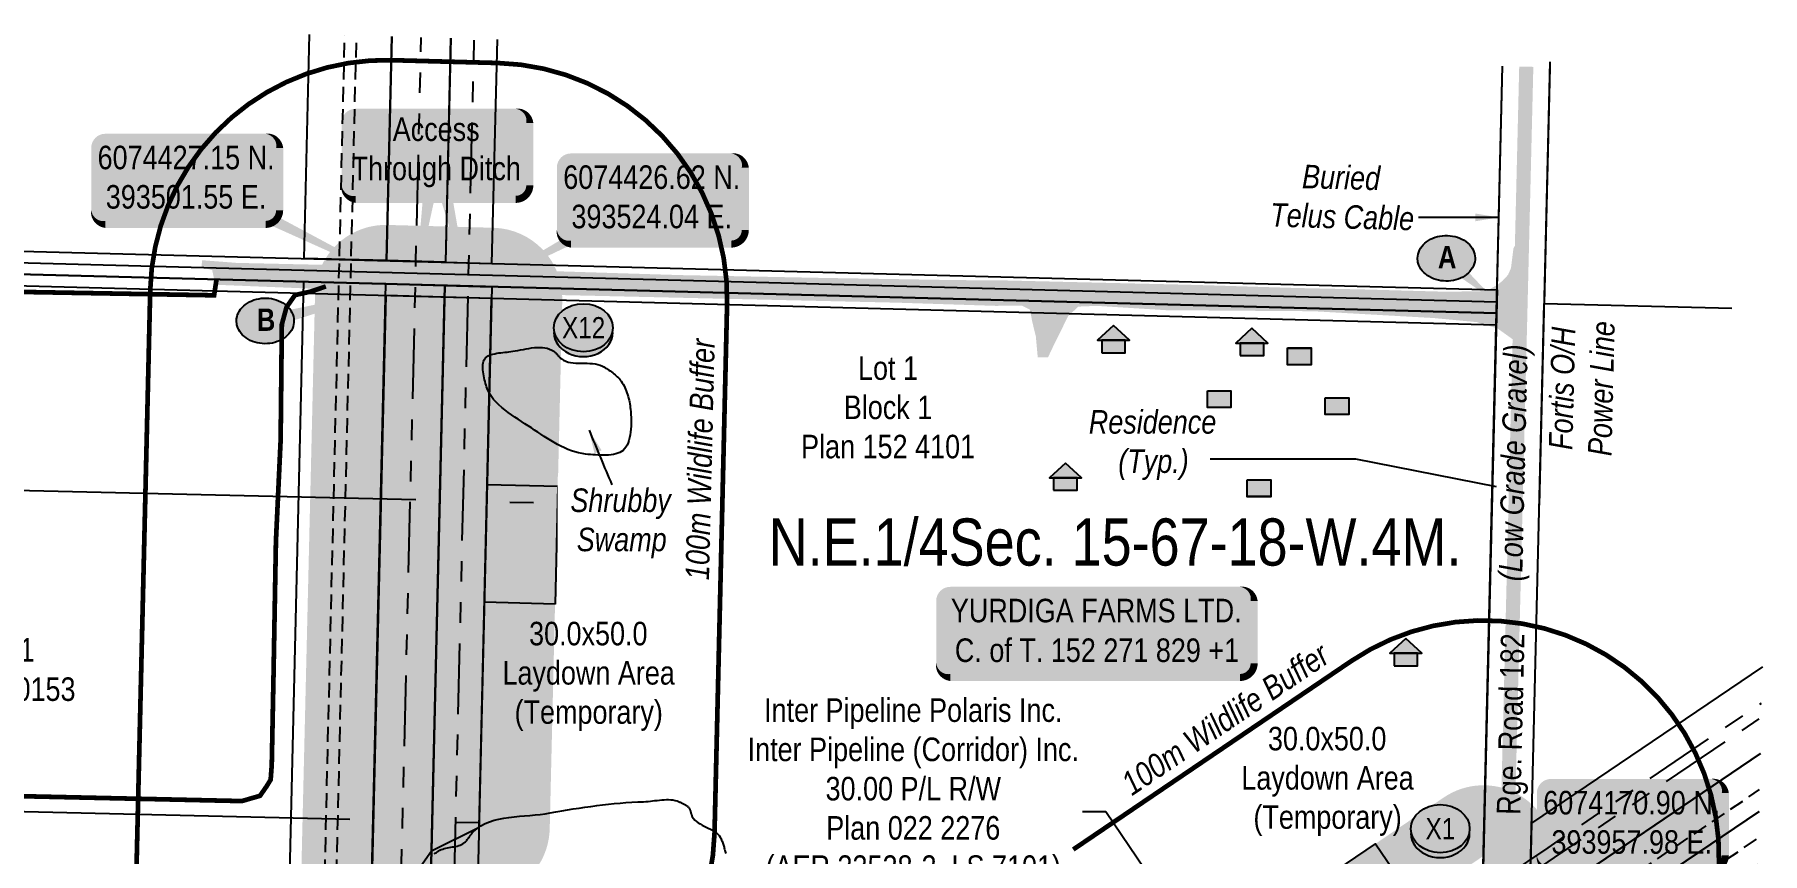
# Model space of a CAD drawing. Extents: x 392573 to 394547, y 6072586 to 6074543.
# Drawn here: x 393340 to 394074, y 6074188 to 6074536 of the extents above; entities that cross this region are included whole.
import ezdxf
from ezdxf.enums import TextEntityAlignment as Align

# ---------------------------------------------------------------- set-up
doc = ezdxf.new("R2010")
doc.units = 0
doc.header["$LTSCALE"] = 5
doc.header["$PDSIZE"] = 0.5
for name, pattern in [('foc-DRILLPATH', [14.75, 6, -1.75, 1.75, -1.75, 1.75, -1.75]), ('foc-TIELINE', [1.875, 1.25, -0.625]), ('UG_PIPE', [1.875, 1.25, -0.625])]:
    doc.linetypes.add(name, pattern=pattern)
doc.layers.get('Defpoints').update_dxf_attribs({"color": 9})
for name, color, linetype in [('AS-PIPE-UG', 44, 'UG_PIPE'), ('AS-POWER', 104, 'foc-POWER'), ('AS-POWER-T', 104, 'Continuous'), ('AS-RESIDENCE', 14, 'Continuous'), ('AS-ROADS', 254, 'Continuous'), ('AS-TELUS', 224, 'foc-TEL'), ('C-RW', 13, 'Continuous'), ('C-SYMBOL', 7, 'Continuous'), ('CG-NOTES', 7, 'Continuous'), ('F-RW', 190, 'Continuous'), ('L-ROAD-T', 7, 'Continuous'), ('L-SEC', 7, 'Continuous'), ('L-TITLEDB', 4, 'Continuous'), ('L-TITLEDB-T', 4, 'Continuous'), ('P-BUFFER-H 30m', 51, 'Continuous'), ('P-BUFFER-YELLOW', 50, 'foc-TIELINE'), ('P-BUFFER-YELLOW-T', 50, 'Continuous'), ('P-CROSSINGS', 250, 'Continuous'), ('P-PDRILLPATH', 12, 'foc-DRILLPATH'), ('P-PROPOSED', 10, 'Continuous'), ('P-PROPOSED-T', 10, 'Continuous'), ('P-TEMP-H', 41, 'Continuous'), ('P-TEMP_WORKSPACE', 46, 'Continuous'), ('WETLAND', 143, 'Continuous'), ('WETLAND-T', 146, 'Continuous')]:
    doc.layers.add(name, color=color, linetype=linetype)
for name, color, linetype, lineweight in [('F-RW-T', 190, 'Continuous', 9), ('P-TEMP-T', 46, 'Continuous', 18), ('T-TEXT', 48, 'Continuous', 18)]:
    doc.layers.add(name, color=color, linetype=linetype, lineweight=lineweight)
doc.layers.add('P-REPAIR-BROWN-H', color=7, linetype='Continuous', true_color=0xe7d5cf)
doc.layers.add('P-REPAIR-GREEN-H', color=7, linetype='Continuous', true_color=0xd9ffb3)
doc.styles.add('175L', font='ARIALN.TTF', dxfattribs={"height": 20})
doc.styles.add('80', font='ARIALN.TTF', dxfattribs={"height": 10})
doc.styles.add('80CG', font='ARIALN.TTF', dxfattribs={"height": 10})
doc.styles.add('80L', font='ARIALN.TTF', dxfattribs={"height": 10})
doc.styles.add('80LS', font='ARIALNI.TTF', dxfattribs={"height": 10})
doc.styles.add('BOLD', font='ARIALNB.TTF')
doc.styles.add('Crossing', font='ARIALN.TTF', dxfattribs={"height": 10})
doc.styles.add('foc-LtypeFont', font='ARIALN.TTF', dxfattribs={"height": 7.35})
doc.linetypes.add('foc-POWER', pattern='A,6,-1,["P",foc-LtypeFont,S=0.2,R=0,X=-0.625,Y=-0.75],-1.24,4', length=12.24)
doc.linetypes.add('foc-POWER-NOLINE', pattern='A,0,-4,["P",foc-LtypeFont,S=0.2,R=0,X=-0.625,Y=-0.75],-8.24', length=12.24)
doc.linetypes.add('foc-TEL', pattern='A,2,-1,["T",foc-LtypeFont,S=0.2,R=0,X=-0.425,Y=-0.75],-1.24,8', length=12.24)
doc.linetypes.add('foc-TEL-NOLINE', pattern='A,0,-2,["T",foc-LtypeFont,S=0.2,R=0,X=-0.425,Y=-0.75],-10.24', length=12.24)
doc.dimstyles.new('Compass 5 000', dxfattribs={"dimscale": 5, "dimtxt": 9, "dimasz": 2, "dimexe": 0.2, "dimexo": 0.0625, "dimgap": 0.5, "dimtad": 0, "dimtih": 1, "dimtoh": 1, "dimzin": 0, "dimdsep": 46, "dimtxsty": '80CG', "dimcen": 0.1, "dimse1": 1, "dimse2": 1, "dimclrd": 256, "dimclrt": 256, "dimaunit": 1, "dimadec": 4, "dimazin": 0, "dimtfac": 0.06, "dimtofl": 0, "dimtmove": 0, "dimatfit": 1, "dimfxl": 0.2, "dimtolj": 1, "dimtzin": 0, "dimlwd": -1, "dimarcsym": 0})

# ---------------------------------------------------------------- blocks, each defined once
blk = doc.blocks.new('*U422')
h = blk.add_hatch(color=59)
edge = h.paths.add_edge_path()
edge.add_line((-61.5, -20), (61.5, -20))
edge.add_arc((61.5, -14), 6, 270, 360)
edge.add_line((67.5, -14), (67.5, 12.5))
edge.add_arc((61.5, 12.5), 6, 0, 90)
edge.add_line((61.5, 18.5), (-61.5, 18.5))
edge.add_arc((-61.5, 12.5), 6, 90, 180)
edge.add_line((-67.5, 12.5), (-67.5, -14))
edge.add_arc((-61.5, -14), 6, 180, 270)
at = {"color": 1, "flags": 128}
blk.add_lwpolyline([(-61.5, -20, 3, 3, 0), (61.5, -20, 3, 3, 0.414214), (67.5, -14, 3, 3, 0), (67.5, 12.5, 3, 0, 0.414214), (61.5, 18.5, 0, 0, 0), (-61.5, 18.5, 0, 0, 0.414214), (-67.5, 12.5, 0, 0, 0), (-67.5, -14, 0, 3, 0.414214)], format="xyseb", close=True, dxfattribs=at)
blk.add_lwpolyline([(-42.81, -9.41, 0, 7.5, 0), (0, 0, 0, 0, 0)], format="xyseb", dxfattribs=at)
at = {"color": 1, "style": '80'}
blk.add_attdef('ENTER_TEXT_001', (-35.99, -5), '', height=10, dxfattribs=at)
blk = doc.blocks.new('*D424')
at = {"layer": 'Defpoints', "color": 0, "transparency": 16777216}
for p in [(393531.71, 6074337.33), (393511.08, 6074309.99), (393531.06, 6074309.52)]:
    blk.add_point(p, dxfattribs=at)
at = {"layer": 'P-PROPOSED-T', "color": 240, "transparency": 16777216}
for p, q in [((393501.73, 6074338.04), (393331.67, 6074342.02)), ((393541.71, 6074337.1), (393551.7, 6074336.87))]:
    blk.add_line(p, q, dxfattribs=at)
for points in [[(393501.77, 6074339.7), (393501.69, 6074336.37), (393511.73, 6074337.8)], [(393541.75, 6074338.77), (393541.67, 6074335.43), (393531.71, 6074337.33)]]:
    blk.add_solid(points, dxfattribs=at)
at = {"layer": 'P-PROPOSED-T', "transparency": 16777216, "insert": (393267.14, 6074342.02), "char_height": 10, "attachment_point": 5, "style": '80CG'}
blk.add_mtext('\\A1;Inter Pipeline Offgas Ltd.\\P20.00 P/L R/W\\PPlan 132 3739\\P(AER 52321-3, LS 8002)', dxfattribs=at)
blk = doc.blocks.new('*D425')
at = {"layer": 'Defpoints', "color": 0, "transparency": 16777216}
for p in [(393889.14, 6074142.12), (393853.93, 6074118.27), (393905.96, 6074117.28)]:
    blk.add_point(p, dxfattribs=at)
at = {"layer": 'P-PROPOSED-T', "color": 240, "transparency": 16777216}
for p, q in [((393794.82, 6074205.57), (393784.82, 6074205.57)), ((393848.32, 6074126.56), (393794.82, 6074205.57)), ((393876.35, 6074085.15), (393881.96, 6074076.87))]:
    blk.add_line(p, q, dxfattribs=at)
for points in [[(393849.7, 6074127.49), (393846.94, 6074125.62), (393853.93, 6074118.27)], [(393877.73, 6074086.09), (393874.97, 6074084.22), (393870.75, 6074093.43)]]:
    blk.add_solid(points, dxfattribs=at)
at = {"layer": 'P-PROPOSED-T', "transparency": 16777216, "insert": (393713, 6074205.57), "char_height": 10, "attachment_point": 5, "style": '80CG'}
blk.add_mtext('\\A1;Inter Pipeline Polaris Inc.\\PInter Pipeline (Corridor) Inc.\\P30.00 P/L R/W\\PPlan 022 2276\\P(AER 33528-2, LS 7101)\\P(AER 33527-1, LS 7001)', dxfattribs=at)
blk = doc.blocks.new('*D427')
at = {"layer": 'Defpoints', "color": 0, "transparency": 16777216}
for p in [(393861.91, 6074040.97), (393836.24, 6074023.57), (393844.8, 6074010.94)]:
    blk.add_point(p, dxfattribs=at)
at = {"layer": 'F-RW-T', "transparency": 16777216}
for p, q in [((393810.43, 6074116.91), (393800.43, 6074116.91)), ((393856.3, 6074049.25), (393810.43, 6074116.91)), ((393876.09, 6074020.07), (393881.7, 6074011.79))]:
    blk.add_line(p, q, dxfattribs=at)
for points in [[(393857.68, 6074050.19), (393854.92, 6074048.32), (393861.91, 6074040.97)], [(393877.47, 6074021), (393874.71, 6074019.13), (393870.48, 6074028.34)]]:
    blk.add_solid(points, dxfattribs=at)
at = {"layer": 'F-RW-T', "transparency": 16777216, "insert": (393757.23, 6074116.91), "char_height": 10, "attachment_point": 5, "style": '80CG'}
blk.add_mtext('\\A1;Suncor\\P15.24 P/L R/W\\PPlan 4625 NY\\P(AER 3907-143)', dxfattribs=at)
blk = doc.blocks.new('res_occ')
for points in [[(0.1, 0.89), (-1.26, -0.37), (1.46, -0.37)], [(-0.9, -1.43), (1.1, -1.43), (1.1, -0.37), (-0.9, -0.37)]]:
    blk.add_hatch(color=14).paths.add_polyline_path(points)
at = {"color": 14}
for points in [[(0.1, 0.89), (-1.26, -0.37), (1.46, -0.37)], [(-0.9, -1.43), (1.1, -1.43), (1.1, -0.37), (-0.9, -0.37)]]:
    blk.add_lwpolyline(points, close=True, dxfattribs=at)
blk = doc.blocks.new('*D434')
at = {"layer": 'Defpoints', "color": 0, "transparency": 16777216}
for p in [(393484.17, 6074221.92), (393509.16, 6074221.32), (393508.69, 6074201.47)]:
    blk.add_point(p, dxfattribs=at)
at = {"layer": 'P-PROPOSED-T', "color": 240, "transparency": 16777216}
for p, q in [((393473.7, 6074202.3), (393309.15, 6074206.21)), ((393518.69, 6074201.23), (393528.68, 6074200.99))]:
    blk.add_line(p, q, dxfattribs=at)
for points in [[(393473.74, 6074203.96), (393473.66, 6074200.63), (393483.7, 6074202.06)], [(393518.73, 6074202.9), (393518.65, 6074199.56), (393508.69, 6074201.47)]]:
    blk.add_solid(points, dxfattribs=at)
at = {"layer": 'P-PROPOSED-T', "transparency": 16777216, "insert": (393244.33, 6074206.21), "char_height": 10, "attachment_point": 5, "style": '80CG'}
blk.add_mtext('\\A1;Inter Pipeline Polaris Inc.\\P25.00 P/L R/W\\PPlan 152 5733\\P(AER 54778-2, LS 7108)', dxfattribs=at)
blk = doc.blocks.new('res_other')
blk.add_hatch(color=14).paths.add_polyline_path([(-1.09, 0.73), (0.91, 0.73), (0.91, -0.69), (-1.09, -0.69)])
at = {"color": 14}
blk.add_lwpolyline([(-1.09, 0.73), (0.91, 0.73), (0.91, -0.69), (-1.09, -0.69)], close=True, dxfattribs=at)
blk = doc.blocks.new('*U441')
h = blk.add_hatch(color=255)
edge = h.paths.add_edge_path()
edge.add_line((-34, -20), (34, -20))
edge.add_arc((34, -14), 6, 270, 360)
edge.add_line((40, -14), (40, 12.5))
edge.add_arc((34, 12.5), 6, 0, 90)
edge.add_line((34, 18.5), (-34, 18.5))
edge.add_arc((-34, 12.5), 6, 90, 180)
edge.add_line((-40, 12.5), (-40, -14))
edge.add_arc((-34, -14), 6, 180, 270)
at = {"color": 1, "flags": 128}
blk.add_lwpolyline([(-34, -20, 3, 3, 0), (34, -20, 3, 3, 0.414214), (40, -14, 3, 3, 0), (40, 12.5, 3, 0, 0.414214), (34, 18.5, 0, 0, 0), (-34, 18.5, 0, 0, 0.414214), (-40, 12.5, 0, 0, 0), (-40, -14, 0, 3, 0.414214)], format="xyseb", close=True, dxfattribs=at)
for points in [[(-8.63, -57.14, 0, 7.5, 0), (0, 0, 0, 0, 0)], [(13.87, -58.18, 0, 7.5, 0), (0, 0, 0, 0, 0)]]:
    blk.add_lwpolyline(points, format="xyseb", dxfattribs=at)
at = {"color": 1, "style": '80'}
blk.add_attdef('ENTER_TEXT_001', (-26.85, -4.92), '', height=10, dxfattribs=at)
blk = doc.blocks.new('xing2')
h = blk.add_hatch(color=50)
h.dxf.hatch_style = 1
edge = h.paths.add_edge_path()
edge.add_ellipse((0, 0), major_axis=(-12.5, 0), ratio=0.816297, start_angle=0, end_angle=360)
h = blk.add_hatch(color=250)
h.dxf.hatch_style = 1
edge = h.paths.add_edge_path()
edge.add_ellipse((0, -2.05), major_axis=(-12.5, 0), ratio=0.816297, start_angle=0, end_angle=180)
edge.add_line((12.5, -2.05), (12.5, 0))
edge.add_ellipse((0, 0), major_axis=(-12.5, 0), ratio=0.816297, start_angle=0, end_angle=180, ccw=False)
edge.add_line((-12.5, 0), (-12.5, -2.05))
at = {"color": 250}
blk.add_ellipse((0, 0), major_axis=(-12.5, 0), ratio=0.816297, dxfattribs=at)
blk.add_ellipse((0, -2.05), major_axis=(-12.5, 0), ratio=0.816297, start_param=0, end_param=3.141593, dxfattribs=at)
at = {"color": 250, "style": 'Crossing'}
blk.add_attdef('CROSSING', text='', height=9, dxfattribs=at).set_placement((0.09, 0.02), align=Align.MIDDLE_CENTER)
at = {"color": 250, "style": 'Crossing', "flags": 1}
for tag, p in [('OWNER', (0.09, -12.49)), ('DESCRIPTION', (0.09, -25.77)), ('LOCATION', (0.09, -39.3)), ('DWG_REF', (0.09, -52.84))]:
    blk.add_attdef(tag, text='', height=9, dxfattribs=at).set_placement(p, align=Align.MIDDLE_CENTER)
blk = doc.blocks.new('*U497')
h = blk.add_hatch(color=255)
edge = h.paths.add_edge_path()
edge.add_line((-34, -20), (34, -20))
edge.add_arc((34, -14), 6, 270, 360)
edge.add_line((40, -14), (40, 12.5))
edge.add_arc((34, 12.5), 6, 0, 90)
edge.add_line((34, 18.5), (-34, 18.5))
edge.add_arc((-34, 12.5), 6, 90, 180)
edge.add_line((-40, 12.5), (-40, -14))
edge.add_arc((-34, -14), 6, 180, 270)
at = {"color": 1, "flags": 128}
blk.add_lwpolyline([(-34, -20, 3, 3, 0), (34, -20, 3, 3, 0.414214), (40, -14, 3, 3, 0), (40, 12.5, 3, 0, 0.414214), (34, 18.5, 0, 0, 0), (-34, 18.5, 0, 0, 0.414214), (-40, 12.5, 0, 0, 0), (-40, -14, 0, 3, 0.414214)], format="xyseb", close=True, dxfattribs=at)
for points in [[(-25.47, -11.01, 0, 7.5, 0), (0, 0, 0, 0, 0)], [(96.57, -47.47, 0, 7.5, 0), (0, 0, 0, 0, 0)]]:
    blk.add_lwpolyline(points, format="xyseb", dxfattribs=at)
at = {"color": 1, "style": '80'}
blk.add_attdef('ENTER_TEXT_001', (-26.85, -4.92), '', height=10, dxfattribs=at)
blk = doc.blocks.new('*U498')
h = blk.add_hatch(color=255)
edge = h.paths.add_edge_path()
edge.add_line((-34, -20), (34, -20))
edge.add_arc((34, -14), 6, 270, 360)
edge.add_line((40, -14), (40, 12.5))
edge.add_arc((34, 12.5), 6, 0, 90)
edge.add_line((34, 18.5), (-34, 18.5))
edge.add_arc((-34, 12.5), 6, 90, 180)
edge.add_line((-40, 12.5), (-40, -14))
edge.add_arc((-34, -14), 6, 180, 270)
at = {"color": 1, "flags": 128}
blk.add_lwpolyline([(-34, -20, 3, 3, 0), (34, -20, 3, 3, 0.414214), (40, -14, 3, 3, 0), (40, 12.5, 3, 0, 0.414214), (34, 18.5, 0, 0, 0), (-34, 18.5, 0, 0, 0.414214), (-40, 12.5, 0, 0, 0), (-40, -14, 0, 3, 0.414214)], format="xyseb", close=True, dxfattribs=at)
for points in [[(-75.45, -40.09, 0, 7.5, 0), (0, 0, 0, 0, 0)], [(-25.47, -11.01, 0, 7.5, 0), (0, 0, 0, 0, 0)]]:
    blk.add_lwpolyline(points, format="xyseb", dxfattribs=at)
at = {"color": 1, "style": '80'}
blk.add_attdef('ENTER_TEXT_001', (-26.85, -4.92), '', height=10, dxfattribs=at)
blk = doc.blocks.new('*U499')
h = blk.add_hatch(color=255)
edge = h.paths.add_edge_path()
edge.add_line((-34, -20), (34, -20))
edge.add_arc((34, -14), 6, 270, 360)
edge.add_line((40, -14), (40, 12.5))
edge.add_arc((34, 12.5), 6, 0, 90)
edge.add_line((34, 18.5), (-34, 18.5))
edge.add_arc((-34, 12.5), 6, 90, 180)
edge.add_line((-40, 12.5), (-40, -14))
edge.add_arc((-34, -14), 6, 180, 270)
at = {"color": 1, "flags": 128}
blk.add_lwpolyline([(-34, -20, 3, 3, 0), (34, -20, 3, 3, 0.414214), (40, -14, 3, 3, 0), (40, 12.5, 3, 0, 0.414214), (34, 18.5, 0, 0, 0), (-34, 18.5, 0, 0, 0.414214), (-40, 12.5, 0, 0, 0), (-40, -14, 0, 3, 0.414214)], format="xyseb", close=True, dxfattribs=at)
for points in [[(-59.88, -31.88, 0, 7.5, 0), (0, 0, 0, 0, 0)], [(-25.47, -11.01, 0, 7.5, 0), (0, 0, 0, 0, 0)]]:
    blk.add_lwpolyline(points, format="xyseb", dxfattribs=at)
at = {"color": 1, "style": '80'}
blk.add_attdef('ENTER_TEXT_001', (-26.85, -4.92), '', height=10, dxfattribs=at)
blk = doc.blocks.new('Route_Letters')
h = blk.add_hatch(color=255)
h.dxf.hatch_style = 1
edge = h.paths.add_edge_path()
edge.add_ellipse((-0.12, 0.46), major_axis=(-11.97, 0), ratio=0.789318, start_angle=0, end_angle=360)
at = {"color": 5}
blk.add_open_spline([(-12.34, 0.46), (-12.34, -0.25), (-12.24, -0.97), (-11.72, -2.79), (-11.14, -3.88), (-9.56, -5.81), (-8.54, -6.66), (-6.22, -8.02), (-4.9, -8.54), (-2.12, -9.17), (-0.66, -9.3), (2.22, -9.13), (3.64, -8.84), (6.27, -7.89), (7.48, -7.22), (9.54, -5.6), (10.38, -4.64), (11.6, -2.54), (11.97, -1.4), (12.18, 0.91), (12.02, 2.08), (11.2, 4.3), (10.54, 5.35), (8.8, 7.2), (7.72, 7.99), (5.29, 9.24), (3.93, 9.68), (1.11, 10.18), (-0.35, 10.23), (-3.22, 9.91), (-4.61, 9.55), (-7.16, 8.47), (-8.32, 7.75), (-10.24, 6.02), (-11, 5.02), (-12.05, 2.86), (-12.32, 1.7), (-12.34, 0.52), (-12.34, 0.49), (-12.34, 0.46)], degree=3, knots=[0, 0, 0, 0, 0.219529, 0.219529, 0.575727, 0.575727, 0.931924, 0.931924, 1.288121, 1.288121, 1.644318, 1.644318, 2.000515, 2.000515, 2.356712, 2.356712, 2.712909, 2.712909, 3.069107, 3.069107, 3.425304, 3.425304, 3.781501, 3.781501, 4.137698, 4.137698, 4.493895, 4.493895, 4.850092, 4.850092, 5.20629, 5.20629, 5.562487, 5.562487, 5.918684, 5.918684, 6.274881, 6.274881, 6.283185, 6.283185, 6.283185, 6.283185], dxfattribs=at)
at = {"color": 14, "style": 'BOLD'}
blk.add_attdef('A', text='', height=9.5, dxfattribs=at).set_placement((0.22, 0.98), align=Align.MIDDLE)

msp = doc.modelspace()

# ---------------------------------------------------------------- hatches: boundary and pattern name
at = {"layer": 'AS-ROADS'}
h = msp.add_hatch(color=256, dxfattribs=at)
h.dxf.hatch_style = 1
h.paths.add_polyline_path([(393466.303, 6074427.393), (393489.482, 6074426.689), (393531.563, 6074425.748), (393705.706, 6074421.807), (393748.091, 6074420.44), (393759.079, 6074420.597), (393762.532, 6074418.871), (393763.474, 6074413.851), (393765.044, 6074407.419), (393765.829, 6074398.633), (393770.224, 6074398.633), (393773.05, 6074404.595), (393775.718, 6074409.929), (393778.701, 6074416.047), (393783.096, 6074420.127), (393790.945, 6074420.44), (393820.4, 6074418.601), (393882.92, 6074418.155), (393933.946, 6074415.269), (393952.227, 6074413.537), (393961.052, 6074410.859), (393967.671, 6074406.134), (393970.193, 6074401.881), (393970.823, 6074436.848), (393969.881, 6074448.545), (393967.827, 6074444.895), (393966.774, 6074436.478), (393965.53, 6074433.608), (393963.137, 6074431.025), (393960.936, 6074429.304), (393956.246, 6074426.721), (393950.695, 6074426.625), (393939.497, 6074426.434), (393904.825, 6074427.391), (393874.731, 6074428.056), (393840.276, 6074429.108), (393828.574, 6074429.442), (393778.797, 6074430.594), (393752.168, 6074431.235), (393730.557, 6074431.39), (393674.06, 6074432.319), (393614.056, 6074433.505), (393502.404, 6074436.963), (393425.597, 6074438.697), (393411.037, 6074439.827), (393410.779, 6074436.794), (393415.317, 6074435.645), (393416.656, 6074429.412)])
at = {"layer": 'P-BUFFER-H 30m'}
h = msp.add_hatch(color=256, dxfattribs=at)
h.dxf.hatch_style = 1
h.paths.add_polyline_path([(393563.962, 6074422.906, 0.4133904), (393534.767, 6074453.608), (393514.774, 6074454.139), (393489.783, 6074454.803, 0.4150372), (393458.995, 6074425.526), (393452.516, 6074152.691, 0.7427622), (393507.098, 6074134.794), (393528.59, 6074165.549), (393541.959, 6074172.175, 0.2786314), (393558.63, 6074198.343)])
h.paths.add_polyline_path([(393528.638, 6074199.055), (393508.394, 6074189.023), (393482.508, 6074151.978), (393488.987, 6074424.813), (393513.978, 6074424.15), (393533.971, 6074423.619)], flags=16)
h = msp.add_hatch(color=256, dxfattribs=at)
h.dxf.hatch_style = 1
h.paths.add_polyline_path([(393839.879, 6073886.269), (393967.341, 6073972.58, 0.242436), (393980.511, 6073996.696), (393981.55, 6074039.669, 0.6097408), (393934.738, 6074065.235), (393827.16, 6073992.387), (393839.294, 6074035.827), (393971.046, 6074125.16, 0.2422747), (393984.201, 6074149.265), (393985.092, 6074186.116, 0.6099499), (393938.265, 6074211.671), (393770.586, 6074097.978, 0.1774707), (393758.528, 6074081.218), (393659.8, 6073727.777, 0.7168), (393706.717, 6073695.723), (393792.137, 6073759.917, 0.164958), (393803.008, 6073775.828), (393830.088, 6073872.774)])
h.paths.add_polyline_path([(393802.643, 6073886.032), (393774.114, 6073783.899), (393728.119, 6073749.334), (393688.694, 6073719.706), (393787.422, 6074073.147), (393955.101, 6074186.841), (393954.21, 6074149.991), (393813.358, 6074054.487), (393776.264, 6073921.692), (393951.559, 6074040.394), (393950.52, 6073997.421), (393818.693, 6073908.154)], flags=16)
at = {"layer": 'P-REPAIR-BROWN-H'}
h = msp.add_hatch(color=256, dxfattribs=at)
h.dxf.hatch_style = 1
h.paths.add_polyline_path([(393508.394, 6074189.023), (393513.978, 6074424.15), (393488.987, 6074424.813), (393482.508, 6074151.978)])
at = {"layer": 'P-REPAIR-GREEN-H'}
h = msp.add_hatch(color=256, dxfattribs=at)
h.dxf.hatch_style = 1
h.paths.add_polyline_path([(393528.638, 6074199.055), (393533.971, 6074423.619), (393513.978, 6074424.15), (393508.394, 6074189.023)])
at = {"layer": 'P-TEMP-H'}
h = msp.add_hatch(color=256, dxfattribs=at)
h.dxf.hatch_style = 1
h.paths.add_polyline_path([(393560.897, 6074293.82), (393530.905, 6074294.533), (393532.092, 6074344.518), (393562.084, 6074343.806)])
h = msp.add_hatch(color=256, dxfattribs=at)
h.dxf.hatch_style = 1
h.paths.add_polyline_path([(393884.721, 6074139.12), (393867.885, 6074163.951), (393909.269, 6074192.011), (393926.105, 6074167.18)])

# ---------------------------------------------------------------- linework, layer by layer
at = {"flags": 128}
for points in [[(393960.787, 6074421.942, 0, 6, 0), (393939.448, 6074440.185, 0, 0, 0)], [(393491.602, 6074427.591, 0, 6, 0), (393437.962, 6074413.592, 0, 0, 0)]]:
    msp.add_lwpolyline(points, format="xyseb", dxfattribs=at)
at = {"layer": 'AS-PIPE-UG', "flags": 128}
for points in [[(393385.358, 6073578.602), (393400.215, 6073637.052), (393455.432, 6073854.276), (393469.109, 6074430.211), (393471.604, 6074535.283)], [(393390.51, 6073578.576), (393405.061, 6073635.821), (393460.418, 6073853.592), (393474.108, 6074430.092), (393476.603, 6074535.154)], [(393468.772, 6073592.194), (393477.836, 6073627.83), (393531.796, 6073840.111), (393542.951, 6073856.16), (393820.37, 6074044.139), (393961.225, 6074139.645), (393981.614, 6074153.486), (394072.315, 6074214.977)], [(393615.236, 6073603.719), (393624.663, 6073637.421), (393633.575, 6073669.21), (393711.069, 6073946.637), (393712.248, 6073950.862), (393958.714, 6074117.74), (393979.141, 6074131.694), (394071.832, 6074194.465)]]:
    msp.add_lwpolyline(points, dxfattribs=at)
at = {"layer": 'AS-POWER', "linetype": 'foc-POWER-NOLINE'}
msp.add_line((393978.82, 6074335.851), (393983.373, 6074524.118), dxfattribs=at)
at = {"layer": 'AS-POWER'}
for points in [[(393839.103, 6074355.443), (393900.734, 6074355.443), (393960.512, 6074343.735)], [(393978.614, 6074340.19), (393978.924, 6074340.13)]]:
    msp.add_lwpolyline(points, dxfattribs=at)
at = {"layer": 'AS-RESIDENCE', "color": 14}
for points in [[(393871.882, 6074402.588), (393881.882, 6074402.588), (393881.882, 6074395.449), (393871.882, 6074395.449)], [(393837.875, 6074384.395), (393847.875, 6074384.395), (393847.875, 6074377.257), (393837.875, 6074377.257)], [(393887.928, 6074381.44), (393897.928, 6074381.44), (393897.928, 6074374.302), (393887.928, 6074374.302)], [(393854.788, 6074346.548), (393864.788, 6074346.548), (393864.788, 6074339.41), (393854.788, 6074339.41)]]:
    msp.add_lwpolyline(points, close=True, dxfattribs=at)
at = {"layer": 'AS-ROADS', "flags": 128}
for points, const_width in [([(393973.27, 6074522.018), (393970.844, 6074421.699), (393958.909, 6073939.215)], 6), ([(393275.759, 6074306.965), (393274.581, 6074247.263), (393311.05, 6074245.28), (393313.567, 6074244.889), (393311.718, 6074215.519), (393313.567, 6074212.796), (393316.194, 6074212.601), (393427.889, 6074210.125), (393435.621, 6074212.356), (393438.427, 6074216.406), (393440.141, 6074219.21), (393440.609, 6074225.441), (393441.365, 6074263.823), (393442.383, 6074320.48), (393444.382, 6074363.404), (393444.89, 6074412.576), (393446.878, 6074419.885), (393450.487, 6074425.025), (393457.089, 6074426.491), (393463.566, 6074428.691)], 2), ([(393417.124, 6074431.44), (393416.134, 6074424.927), (393305.285, 6074426.867), (393296.191, 6074426.137), (393296.186, 6074386.272), (393277.298, 6074385.006), (393277.183, 6074379.163)], 2)]:
    msp.add_lwpolyline(points, dxfattribs=dict(at, const_width=const_width))
at = {"layer": 'AS-TELUS', "linetype": 'foc-TEL-NOLINE', "flags": 128}
msp.add_lwpolyline([(393521.278, 6073518.237), (393546.152, 6073612.585), (393775.15, 6073784.678), (393810.739, 6073865.257), (393949.305, 6073947.079), (393960.553, 6074412.289), (393963.213, 6074522.261)], dxfattribs=at)
at = {"layer": 'C-RW', "flags": 128}
for points in [[(393516.589, 6074534.126), (393514.33, 6074438.984), (393489.339, 6074439.637), (393491.598, 6074534.769)], [(393516.573, 6074534.127), (393514.33, 6074438.984), (393534.104, 6074438.466), (393536.477, 6074533.615)], [(393405.967, 6073578.499), (393475.373, 6073851.54), (393489.103, 6074429.736), (393514.095, 6074429.076), (393500.299, 6073848.121), (393431.73, 6073578.369)], [(393431.73, 6073578.369), (393500.299, 6073848.121), (393514.095, 6074429.076), (393534.088, 6074428.548), (393520.24, 6073845.385), (393455.791, 6073591.843)], [(394073.542, 6074267.114), (393975.49, 6074200.674), (393974.593, 6074163.828), (394072.676, 6074230.323)]]:
    msp.add_lwpolyline(points, dxfattribs=at)
at = {"layer": 'F-RW', "flags": 128}
for points in [[(393491.598, 6074534.769), (393489.339, 6074439.637), (393454.35, 6074440.552), (393456.609, 6074535.668)], [(393405.967, 6073578.499), (393475.373, 6073851.54), (393489.103, 6074429.736), (393454.116, 6074430.661), (393440.477, 6073856.328), (393355.604, 6073522.437)], [(394072.676, 6074230.323), (393974.593, 6074163.828), (393973.995, 6074139.26), (394072.096, 6074205.695)], [(394072.096, 6074205.695), (393973.995, 6074139.26), (393973.407, 6074116.639), (394071.568, 6074183.239)]]:
    msp.add_lwpolyline(points, dxfattribs=at)
at = {"layer": 'L-SEC', "flags": 128}
for points in [[(393960.787, 6074421.942), (393963.213, 6074522.261)], [(393983.316, 6074521.736), (393980.89, 6074421.43)], [(393960.787, 6074421.942), (393155.678, 6074443.403), (393055.465, 6074446.042)], [(393960.787, 6074421.942), (393941.354, 6073618.391), (393938.928, 6073518.129)], [(393959.031, 6073517.611), (393961.457, 6073617.88), (393980.89, 6074421.43)], [(393980.89, 6074421.43), (394060.58, 6074419.4)]]:
    msp.add_lwpolyline(points, dxfattribs=at)
at = {"layer": 'L-TITLEDB', "flags": 128}
msp.add_lwpolyline([(393155.787, 6074448.362), (393960.916, 6074427.303), (393960.674, 6074417.277), (393155.561, 6074438.549)], dxfattribs=at)
msp.add_lwpolyline([(393155.561, 6074438.549), (393960.674, 6074417.277), (393960.553, 6074412.289), (393165.618, 6074433.402), (393155.689, 6074013.895), (393443.956, 6074007.355), (393440.493, 6073856.273), (393396.008, 6073680.462), (393298.522, 6073650.116), (393136.996, 6073664.647), (393145.38, 6074014.156)], close=True, dxfattribs=at)
at = {"layer": 'P-BUFFER-YELLOW', "ltscale": 2, "const_width": 1.999, "flags": 128}
for points in [[(393571.615, 6074104.913), (393575.77, 6074110.858, 0.2703818), (393628.61, 6074196.681), (393633.943, 6074421.245, 0.4133904), (393536.626, 6074523.583), (393516.633, 6074524.114), (393491.642, 6074524.778, 0.4150372), (393389.015, 6074427.187), (393382.536, 6074154.352, 0.7073957), (393558.821, 6074087.354)], [(393890.689, 6073829.127), (393892.964, 6073837.676), (394006.59, 6073914.619, 0.242436), (394050.491, 6073995.003), (394051.53, 6074037.976, 0.1460613), (394036.498, 6074093.17, 0.1460613), (394054.18, 6074147.573), (394055.072, 6074184.423, 0.6099499), (393898.981, 6074269.609), (393780.925, 6074189.562)]]:
    msp.add_lwpolyline(points, format="xyb", dxfattribs=at)
at = {"layer": 'P-CROSSINGS', "flags": 128}
for points in [[(393531.576, 6074393.917, 0, 6, 0), (393572.935, 6074411.144, 0, 0, 0)], [(393954.657, 6074168.417, 0, 6, 0), (393936.813, 6074198.422, 0, 0, 0)]]:
    msp.add_lwpolyline(points, format="xyseb", dxfattribs=at)
at = {"layer": 'P-PDRILLPATH', "flags": 128}
for points in [[(393418.849, 6073578.434), (393487.836, 6073849.831), (393501.6, 6074429.439), (393501.835, 6074439.341), (393504.094, 6074534.448)], [(393445.401, 6073591.562), (393510.269, 6073846.753), (393524.092, 6074428.838), (393524.327, 6074438.746), (393526.586, 6074533.869)], [(393673.801, 6073619.926), (393691.813, 6073684.409), (393700.733, 6073716.343), (393798.229, 6074065.372), (393962.116, 6074176.495), (393982.508, 6074190.33), (394073.18, 6074251.77)], [(393678.992, 6073619.926), (393696.629, 6073683.064), (393705.549, 6073714.998), (393802.551, 6074062.262), (393964.922, 6074172.357), (393985.315, 6074186.192), (394073.036, 6074245.632)]]:
    msp.add_lwpolyline(points, dxfattribs=at)
at = {"layer": 'P-PROPOSED', "flags": 128}
for points in [[(393508.394, 6074189.023), (393513.978, 6074424.15), (393488.987, 6074424.813), (393482.508, 6074151.978)], [(393528.638, 6074199.055), (393533.971, 6074423.619), (393513.978, 6074424.15), (393508.394, 6074189.023)]]:
    msp.add_lwpolyline(points, close=True, dxfattribs=at)
at = {"layer": 'P-TEMP_WORKSPACE'}
for points in [[(393560.897, 6074293.82), (393530.905, 6074294.533), (393532.092, 6074344.518), (393562.084, 6074343.806)], [(393884.721, 6074139.12), (393867.885, 6074163.951), (393909.269, 6074192.011), (393926.105, 6074167.18)]]:
    msp.add_lwpolyline(points, close=True, dxfattribs=at)
at = {"layer": 'WETLAND'}
msp.add_lwpolyline([(393589.766, 6074359.07), (393589.111, 6074358.592), (393588.364, 6074358.187), (393587.536, 6074357.852), (393586.637, 6074357.58), (393585.677, 6074357.367), (393584.665, 6074357.208), (393583.612, 6074357.098), (393582.527, 6074357.031), (393581.42, 6074357.004), (393580.301, 6074357.01), (393579.181, 6074357.046), (393578.068, 6074357.105), (393576.972, 6074357.183), (393575.905, 6074357.276), (393574.874, 6074357.377), (393573.891, 6074357.482), (393572.363, 6074357.703), (393570.843, 6074358.025), (393569.332, 6074358.437), (393567.83, 6074358.934), (393566.339, 6074359.507), (393564.859, 6074360.148), (393563.391, 6074360.85), (393561.937, 6074361.604), (393560.496, 6074362.404), (393559.07, 6074363.24), (393557.659, 6074364.105), (393556.266, 6074364.991), (393554.889, 6074365.892), (393553.531, 6074366.797), (393552.192, 6074367.701), (393550.873, 6074368.594), (393549.522, 6074369.493), (393548.126, 6074370.4), (393546.699, 6074371.318), (393545.256, 6074372.253), (393543.81, 6074373.207), (393542.376, 6074374.184), (393540.968, 6074375.188), (393539.6, 6074376.223), (393538.287, 6074377.292), (393537.043, 6074378.399), (393535.882, 6074379.549), (393534.818, 6074380.744), (393533.866, 6074381.988), (393533.04, 6074383.286), (393532.354, 6074384.641), (393531.823, 6074386.057), (393531.612, 6074386.75), (393531.399, 6074387.488), (393531.188, 6074388.263), (393530.985, 6074389.066), (393530.794, 6074389.89), (393530.622, 6074390.726), (393530.473, 6074391.566), (393530.352, 6074392.401), (393530.265, 6074393.225), (393530.216, 6074394.028), (393530.212, 6074394.803), (393530.256, 6074395.541), (393530.355, 6074396.234), (393530.514, 6074396.874), (393530.736, 6074397.453), (393531.029, 6074397.963), (393531.417, 6074398.421), (393531.896, 6074398.821), (393532.456, 6074399.17), (393533.088, 6074399.47), (393533.783, 6074399.728), (393534.532, 6074399.948), (393535.325, 6074400.135), (393536.153, 6074400.294), (393537.006, 6074400.43), (393537.877, 6074400.547), (393538.755, 6074400.651), (393539.632, 6074400.746), (393540.497, 6074400.838), (393541.342, 6074400.93), (393542.158, 6074401.029), (393542.935, 6074401.138), (393544.023, 6074401.319), (393545.141, 6074401.525), (393546.283, 6074401.745), (393547.443, 6074401.97), (393548.614, 6074402.187), (393549.791, 6074402.388), (393550.965, 6074402.561), (393552.132, 6074402.696), (393553.284, 6074402.782), (393554.415, 6074402.809), (393555.519, 6074402.766), (393556.588, 6074402.643), (393557.617, 6074402.429), (393558.6, 6074402.114), (393559.529, 6074401.687), (393560.398, 6074401.138), (393560.61, 6074400.974), (393560.817, 6074400.797), (393561.019, 6074400.61), (393561.218, 6074400.413), (393561.413, 6074400.21), (393561.606, 6074400.001), (393561.797, 6074399.788), (393561.988, 6074399.572), (393562.178, 6074399.356), (393562.369, 6074399.141), (393562.562, 6074398.928), (393562.756, 6074398.72), (393562.954, 6074398.518), (393563.156, 6074398.323), (393563.362, 6074398.138), (393563.573, 6074397.963), (393564.457, 6074397.372), (393565.412, 6074396.919), (393566.427, 6074396.586), (393567.494, 6074396.353), (393568.605, 6074396.204), (393569.748, 6074396.119), (393570.917, 6074396.08), (393572.1, 6074396.069), (393573.29, 6074396.068), (393574.478, 6074396.058), (393575.653, 6074396.021), (393576.808, 6074395.939), (393577.933, 6074395.793), (393579.018, 6074395.564), (393580.055, 6074395.236), (393581.035, 6074394.788), (393581.58, 6074394.488), (393582.128, 6074394.173), (393582.677, 6074393.844), (393583.224, 6074393.502), (393583.769, 6074393.147), (393584.308, 6074392.778), (393584.839, 6074392.397), (393585.362, 6074392.004), (393585.874, 6074391.598), (393586.372, 6074391.181), (393586.855, 6074390.751), (393587.321, 6074390.31), (393587.767, 6074389.859), (393588.193, 6074389.396), (393588.595, 6074388.922), (393588.973, 6074388.438), (393589.407, 6074387.818), (393589.812, 6074387.168), (393590.189, 6074386.489), (393590.539, 6074385.786), (393590.862, 6074385.062), (393591.159, 6074384.319), (393591.432, 6074383.56), (393591.681, 6074382.789), (393591.908, 6074382.008), (393592.113, 6074381.221), (393592.298, 6074380.431), (393592.462, 6074379.64), (393592.608, 6074378.851), (393592.736, 6074378.069), (393592.847, 6074377.295), (393592.941, 6074376.532), (393593.054, 6074375.43), (393593.141, 6074374.271), (393593.201, 6074373.067), (393593.229, 6074371.83), (393593.222, 6074370.574), (393593.175, 6074369.311), (393593.086, 6074368.053), (393592.951, 6074366.813), (393592.766, 6074365.605), (393592.527, 6074364.439), (393592.231, 6074363.33), (393591.874, 6074362.29), (393591.453, 6074361.331), (393590.964, 6074360.466), (393590.403, 6074359.708), (393589.766, 6074359.07)], close=True, dxfattribs=at)
msp.add_lwpolyline([(393509.57, 6074187.723), (393510.044, 6074188.043), (393510.522, 6074188.352), (393511.005, 6074188.65), (393511.49, 6074188.935), (393511.978, 6074189.206), (393512.578, 6074189.496), (393513.204, 6074189.739), (393513.854, 6074189.941), (393514.522, 6074190.112), (393515.204, 6074190.258), (393515.895, 6074190.386), (393516.591, 6074190.505), (393517.286, 6074190.622), (393517.977, 6074190.744), (393518.659, 6074190.88), (393519.327, 6074191.035), (393519.976, 6074191.218), (393520.602, 6074191.437), (393521.201, 6074191.699), (393521.768, 6074192.011), (393522.297, 6074192.381), (393522.583, 6074192.622), (393522.857, 6074192.881), (393523.121, 6074193.156), (393523.375, 6074193.445), (393523.621, 6074193.746), (393523.862, 6074194.056), (393524.098, 6074194.372), (393524.331, 6074194.693), (393524.562, 6074195.016), (393524.793, 6074195.339), (393525.026, 6074195.66), (393525.262, 6074195.975), (393525.503, 6074196.284), (393525.749, 6074196.583), (393526.003, 6074196.871), (393526.266, 6074197.144), (393527.784, 6074198.472), (393529.433, 6074199.598), (393531.199, 6074200.542), (393533.07, 6074201.324), (393535.031, 6074201.963), (393537.069, 6074202.478), (393539.172, 6074202.889), (393541.326, 6074203.215), (393543.518, 6074203.475), (393545.735, 6074203.688), (393547.963, 6074203.875), (393550.189, 6074204.054), (393552.4, 6074204.245), (393554.583, 6074204.467), (393556.724, 6074204.739), (393558.81, 6074205.082), (393561.264, 6074205.533), (393563.723, 6074205.969), (393566.188, 6074206.391), (393568.657, 6074206.795), (393571.13, 6074207.181), (393573.606, 6074207.547), (393576.086, 6074207.892), (393578.57, 6074208.215), (393581.055, 6074208.515), (393583.543, 6074208.79), (393586.033, 6074209.039), (393588.524, 6074209.26), (393591.017, 6074209.452), (393593.51, 6074209.615), (393596.004, 6074209.746), (393598.497, 6074209.844), (393599.444, 6074209.893), (393600.402, 6074209.973), (393601.368, 6074210.075), (393602.34, 6074210.192), (393603.316, 6074210.316), (393604.293, 6074210.438), (393605.268, 6074210.552), (393606.24, 6074210.648), (393607.205, 6074210.719), (393608.161, 6074210.757), (393609.106, 6074210.754), (393610.038, 6074210.702), (393610.953, 6074210.593), (393611.85, 6074210.419), (393612.726, 6074210.172), (393613.578, 6074209.844), (393613.839, 6074209.73), (393614.105, 6074209.614), (393614.375, 6074209.496), (393614.647, 6074209.374), (393614.92, 6074209.25), (393615.192, 6074209.121), (393615.462, 6074208.987), (393615.728, 6074208.848), (393615.989, 6074208.703), (393616.244, 6074208.551), (393616.49, 6074208.392), (393616.727, 6074208.225), (393616.952, 6074208.049), (393617.165, 6074207.864), (393617.364, 6074207.669), (393617.547, 6074207.463), (393617.7, 6074207.261), (393617.835, 6074207.044), (393617.956, 6074206.815), (393618.065, 6074206.575), (393618.163, 6074206.327), (393618.252, 6074206.071), (393618.335, 6074205.81), (393618.413, 6074205.544), (393618.49, 6074205.277), (393618.566, 6074205.01), (393618.644, 6074204.744), (393618.726, 6074204.481), (393618.814, 6074204.223), (393618.91, 6074203.971), (393619.016, 6074203.728), (393619.135, 6074203.494), (393619.623, 6074202.749), (393620.212, 6074202.081), (393620.887, 6074201.479), (393621.635, 6074200.933), (393622.441, 6074200.43), (393623.291, 6074199.962), (393624.17, 6074199.516), (393625.064, 6074199.083), (393625.959, 6074198.651), (393626.84, 6074198.21), (393627.694, 6074197.749), (393628.505, 6074197.256), (393629.259, 6074196.722), (393629.943, 6074196.136), (393630.542, 6074195.487), (393631.041, 6074194.763), (393631.252, 6074194.38), (393631.448, 6074193.985), (393631.63, 6074193.58), (393631.8, 6074193.165), (393631.959, 6074192.741), (393632.108, 6074192.31), (393632.248, 6074191.874), (393632.381, 6074191.432), (393632.509, 6074190.987), (393632.632, 6074190.539), (393632.752, 6074190.089), (393632.87, 6074189.639), (393632.988, 6074189.189), (393633.107, 6074188.742), (393633.228, 6074188.298), (393633.352, 6074187.857)], dxfattribs=at)

# ---------------------------------------------------------------- block references
ref = msp.add_blockref('*U441', (393510.2, 6074485.659), dxfattribs=dict(xscale=0.9993471061400016, yscale=0.9993471061400016, zscale=0.9993471061400016))
ref.add_attrib('ENTER_TEXT_001', 'Access', (393491.969, 6074490.459), dxfattribs={"color": 1, "height": 9.9935, "style": '80'})
ref.add_attrib('ENTER_TEXT_002', 'Through Ditch', (393474.501, 6074473.804), dxfattribs={"color": 1, "height": 9.99347, "style": '80'})
ref = msp.add_blockref('*U497', (393403.96, 6074475.035))
ref.add_attrib('ENTER_TEXT_001', '6074427.15 N.', (393366.665, 6074478.453), dxfattribs={"color": 1, "height": 10, "style": '80'})
ref.add_attrib('ENTER_TEXT_002', '393501.55 E.', (393370.141, 6074461.746), dxfattribs={"color": 1, "height": 10, "style": '80'})
ref = msp.add_blockref('*U498', (393601.674, 6074466.685))
ref.add_attrib('ENTER_TEXT_001', '6074426.62 N.', (393564.379, 6074470.104), dxfattribs={"color": 1, "height": 10, "style": '80'})
ref.add_attrib('ENTER_TEXT_002', '393524.04 E.', (393567.854, 6074453.396), dxfattribs={"color": 1, "height": 10, "style": '80'})
at = {"xscale": 0.9987298961319185, "yscale": 0.9987298961319185, "zscale": 0.9987298961319185}
for p, values in [((393939.448, 6074440.185), {'A': 'A'}), ((393437.962, 6074413.592), {'A': 'B'})]:
    msp.add_blockref('Route_Letters', p, dxfattribs=at).add_auto_attribs(values)
ref = msp.add_blockref('*U499', (394017.773, 6074201.031))
ref.add_attrib('ENTER_TEXT_001', '6074170.90 N.', (393980.477, 6074204.449), dxfattribs={"color": 1, "height": 10, "style": '80'})
ref.add_attrib('ENTER_TEXT_002', '393957.98 E.', (393983.953, 6074187.742), dxfattribs={"color": 1, "height": 10, "style": '80'})
at = {"layer": 'AS-RESIDENCE', "color": 3, "xscale": 5, "yscale": 5, "zscale": 5}
for p in [(393797.523, 6074407.67), (393856.283, 6074406.453), (393777.091, 6074349.251), (393921.64, 6074274.765)]:
    msp.add_blockref('res_occ', p, dxfattribs=at)
at = {"layer": 'AS-RESIDENCE', "xscale": 5, "yscale": 5, "zscale": 5}
for p in [(393877.352, 6074398.885), (393843.345, 6074380.692), (393893.398, 6074377.738), (393860.258, 6074342.845)]:
    msp.add_blockref('res_other', p, dxfattribs=at)
at = {"layer": 'CG-NOTES'}
ref = msp.add_blockref('*U422', (393790.218, 6074282.617), dxfattribs=at)
ref.add_attrib('ENTER_TEXT_001', 'YURDIGA FARMS LTD.', (393728.96, 6074286.036), dxfattribs={"layer": '0', "color": 1, "height": 10, "style": '80'})
ref.add_attrib('ENTER_TEXT_002', 'C. of T. 152 271 829 +1', (393730.651, 6074269.192), dxfattribs={"layer": '0', "color": 1, "height": 10, "style": '80'})
at = {"layer": 'P-CROSSINGS', "xscale": 1.000190094096578, "yscale": 1.000190094096578, "zscale": 1.000190094096578}
for p, values in [((393572.935, 6074411.144), {'CROSSING': 'X12'}), ((393936.724, 6074198.402), {'CROSSING': 'X1'})]:
    msp.add_blockref('xing2', p, dxfattribs=at).add_auto_attribs(values)

# ---------------------------------------------------------------- texts
at = {"layer": 'AS-POWER-T', "insert": (393982.765, 6074356.87), "char_height": 10, "width": 57.1191, "attachment_point": 1, "rotation": 88.614672, "style": '80L'}
msp.add_mtext('\\pi2.5534;{\\fArial Narrow|b0|i1|c0|p34;Fortis O/H\\P\\pi0.32626;Power Line}', dxfattribs=at)
at = {"layer": 'AS-RESIDENCE', "insert": (393787.204, 6074376.164), "char_height": 10, "attachment_point": 1, "style": '80L'}
msp.add_mtext_dynamic_manual_height_columns('\\pi0.32626;{\\fArial Narrow|b0|i1|c0|p34;Residence\\P\\pi12.83;(Typ.)}', width=53.94038, gutter_width=50, heights=[0], dxfattribs=at)
at = {"layer": 'AS-TELUS', "insert": (393845.889, 6074481.272), "char_height": 10, "width": 97.90866, "attachment_point": 1, "rotation": 358.501697, "style": '80L'}
msp.add_mtext('\\pi32.368;{\\fArial Narrow|b0|i1|c0|p34;Buried\\P\\pi19.248;Telus Cable}', dxfattribs=at)
at = {"layer": 'C-SYMBOL', "color": 3, "insert": (393798.677, 6074330.146), "char_height": 20, "width": 323.10489, "attachment_point": 2, "style": '175L'}
msp.add_mtext('N.E.1/4Sec. 15-67-18-W.4M.', dxfattribs=at)
at = {"layer": 'L-ROAD-T', "style": '80L'}
msp.add_text('Rge. Road 182', height=10, rotation=88.637325, dxfattribs=at).set_placement((393966.614, 6074242.821), align=Align.MIDDLE_CENTER)
at = {"layer": 'L-TITLEDB-T', "char_height": 10, "attachment_point": 1, "style": '80L'}
for s, width, insert in [('\\pi24.665;Lot 1\\P\\pi18.635;Block 1\\P\\pi0.48997;Plan 152 4101', 71.87353, (393664.866, 6074399.025)), ('\\pi24.695;Lot 2\\P\\pi19.422;Block 1\\P\\pi0.48997;Plan 222 0153', 73.44925, (393282.914, 6074296))]:
    msp.add_mtext_dynamic_manual_height_columns(s, width=width, gutter_width=50, heights=[0], dxfattribs=dict(at, insert=insert))
at = {"layer": 'P-BUFFER-YELLOW-T', "char_height": 9.99344, "attachment_point": 1, "style": '80L'}
for insert, rotation in [((393616.246, 6074303.198), 88.639666), ((393799.45, 6074219.893), 34.13903)]:
    msp.add_mtext_dynamic_manual_height_columns('\\pi0.93264;{\\fArial Narrow|b0|i1|c0|p34;100m Wildlife Buffer}', width=103.60614, gutter_width=100, heights=[0], dxfattribs=dict(at, insert=insert, rotation=rotation))
at = {"layer": 'P-TEMP-T', "char_height": 9.99344, "attachment_point": 1, "style": '80L'}
for insert in [(393538.117, 6074286.255), (393851.827, 6074241.654)]:
    msp.add_mtext_dynamic_manual_height_columns('\\pi11.754;30.0x50.0\\P\\pi0.45898;Laydown Area\\P\\pi5.5988;(Temporary)', width=72.78075, gutter_width=50, heights=[0], dxfattribs=dict(at, insert=insert))
at = {"layer": 'T-TEXT', "style": '80LS'}
msp.add_text('(Low Grade Gravel)', height=10, rotation=88.637325, dxfattribs=at).set_placement((393967.716, 6074353.8), align=Align.MIDDLE_CENTER)

# ---------------------------------------------------------------- dimensions: what is measured, and where the dimension line sits
at = {"layer": 'F-RW-T'}
dim = msp.add_linear_dim(base=(393861.912, 6074040.975), p1=(393844.802, 6074010.937), p2=(393836.238, 6074023.568), angle=124.137266, text='Suncor\\P15.24 P/L R/W\\PPlan 4625 NY\\P(AER 3907-143)', dimstyle='Compass 5 000', dxfattribs=at)
dim.commit()
dim.dimension.update_dxf_attribs({"geometry": '*D427', "text_midpoint": (393757.233, 6074116.913), "dimtype": 161})
at = {"layer": 'P-PROPOSED-T'}
for base, p1, p2, angle, text, picture, middle in [((393531.71, 6074337.334), (393511.078, 6074309.986), (393531.059, 6074309.518), 358.659118, 'Inter Pipeline Offgas Ltd.\\P20.00 P/L R/W\\PPlan 132 3739\\P(AER 52321-3, LS 8002)', '*D424', (393267.135, 6074342.017)), ((393853.926, 6074118.275), (393905.963, 6074117.278), (393889.142, 6074142.12), 124.102345, 'Inter Pipeline Polaris Inc.\\PInter Pipeline (Corridor) Inc.\\P30.00 P/L R/W\\PPlan 022 2276\\P(AER 33528-2, LS 7101)\\P(AER 33527-1, LS 7001)', '*D425', (393713.003, 6074205.57)), ((393508.69, 6074201.467), (393484.168, 6074221.917), (393509.161, 6074221.324), 358.639666, 'Inter Pipeline Polaris Inc.\\P25.00 P/L R/W\\PPlan 152 5733\\P(AER 54778-2, LS 7108)', '*D434', (393244.325, 6074206.205))]:
    dim = msp.add_linear_dim(base=base, p1=p1, p2=p2, angle=angle, text=text, dimstyle='Compass 5 000', override={"dimclrd": 240}, dxfattribs=at)
    dim.commit()
    dim.dimension.update_dxf_attribs({"geometry": picture, "text_midpoint": middle, "dimtype": 161})

# ---------------------------------------------------------------- leaders
at = {"layer": 'AS-TELUS', "path_type": 1}
msp.add_leader([(393961.659, 6074458.015), (393927.537, 6074458.015)], dimstyle='Compass 5 000', override={"dimgap": 0.5, "dimtad": 0}, dxfattribs=at)

# ---------------------------------------------------------------- next in the draw order: texts
at = {"layer": 'WETLAND-T', "insert": (393566.957, 6074342.897), "char_height": 9.99562, "attachment_point": 1, "style": '80L', "bg_fill": 2}
msp.add_mtext_dynamic_manual_height_columns('\\pi0.45567;{\\fArial Narrow|b0|i1|c0|p34;Shrubby\\P\\pi3.1625;Swamp}', width=43.44385, gutter_width=49.978, heights=[0], dxfattribs=at)

# ---------------------------------------------------------------- next in the draw order: leaders
at = {"layer": 'WETLAND-T', "path_type": 1}
msp.add_leader([(393575.311, 6074367.638), (393584.978, 6074344.48)], dimstyle='Compass 5 000', override={"dimgap": 0.5, "dimtad": 0}, dxfattribs=at)

doc.saveas('drawing.dxf')
